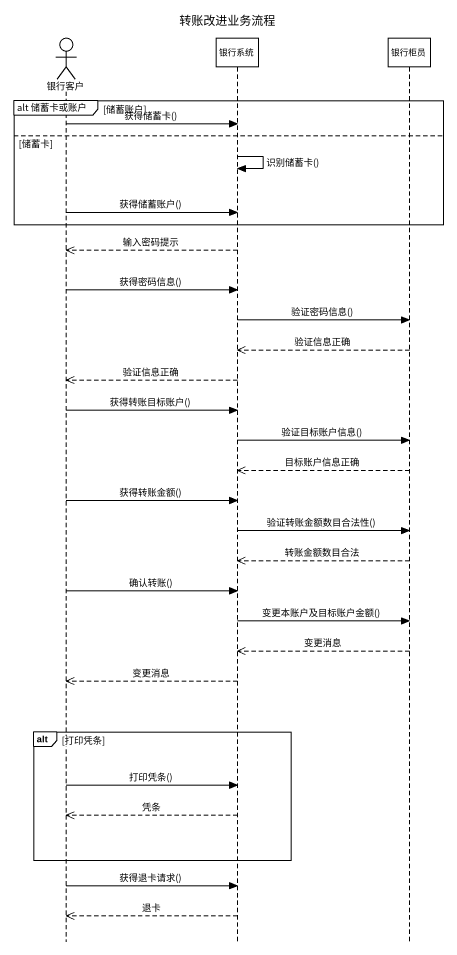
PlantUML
@startuml
title 转账改进业务流程
hide footbox
actor 银行客户
participant 银行系统
participant 银行柜员

group alt 储蓄卡或账户 [储蓄账户]
  银行客户 -> 银行系统 : 获得储蓄卡()
else 储蓄卡
  银行系统 -> 银行系统 : 识别储蓄卡()
  银行客户 -> 银行系统 : 获得储蓄账户()
end
银行系统 -->> 银行客户 : 输入密码提示
银行客户 -> 银行系统 : 获得密码信息()
银行系统 -> 银行柜员 : 验证密码信息()
银行柜员 -->> 银行系统 : 验证信息正确
银行系统 -->> 银行客户 : 验证信息正确
银行客户 -> 银行系统 : 获得转账目标账户()
银行系统 -> 银行柜员 : 验证目标账户信息()
银行柜员 -->> 银行系统 : 目标账户信息正确
银行客户 -> 银行系统 : 获得转账金额()
银行系统 -> 银行柜员 : 验证转账金额数目合法性()
银行柜员 -->> 银行系统 : 转账金额数目合法
银行客户 -> 银行系统 : 确认转账()
银行系统 -> 银行柜员 : 变更本账户及目标账户金额()
银行柜员 -->> 银行系统 : 变更消息
银行系统 -->> 银行客户 : 变更消息
alt 打印凭条
  银行客户 -> 银行系统 : 打印凭条()
  银行系统 -->> 银行客户 : 凭条
end
银行客户 -> 银行系统 : 获得退卡请求()
银行系统 -->> 银行客户 : 退卡
@enduml
